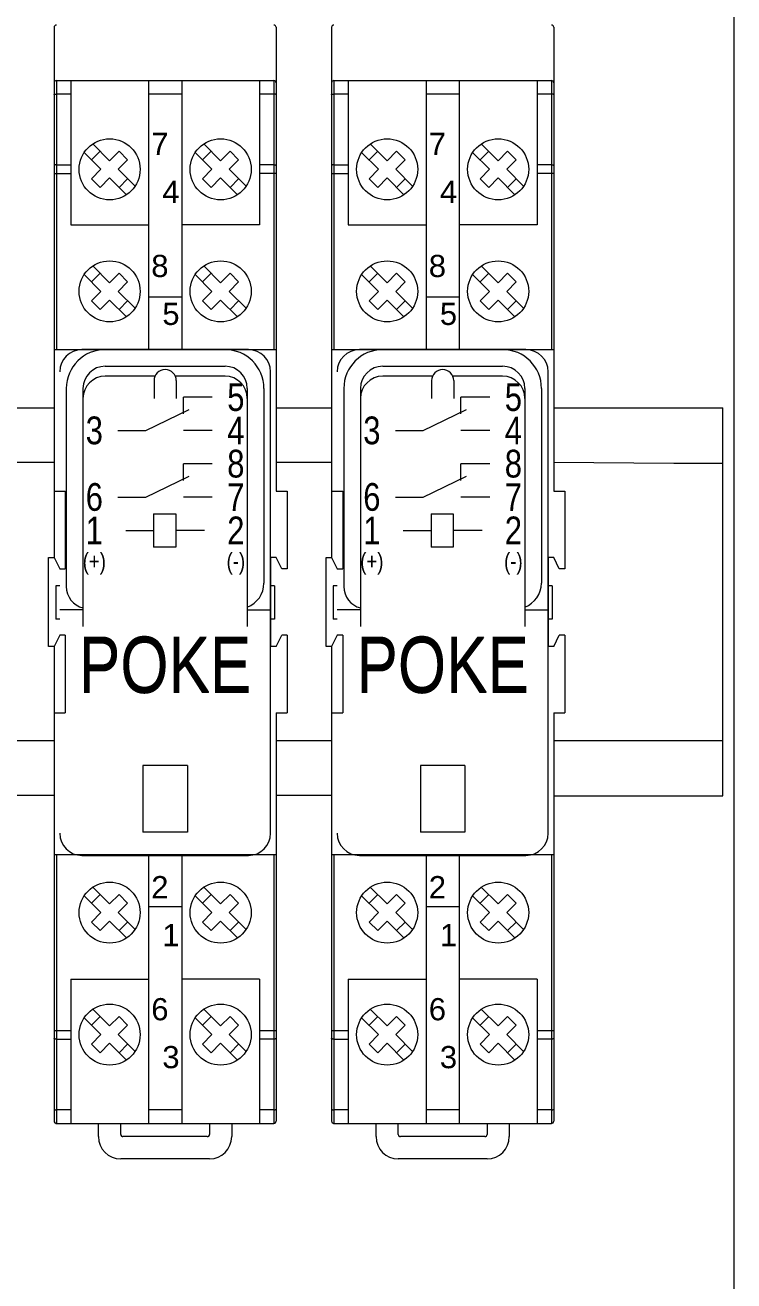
# Model space of a CAD drawing. Header units: millimetres. Extents: x 1359 to 3577, y 1336 to 3557.
# Drawn here: x 3268.7 to 3332.6, y 1698.3 to 1811.5 of the extents above; entities that cross this region are included whole.
import ezdxf

# ---------------------------------------------------------------- set-up
doc = ezdxf.new("R2010")
doc.units = ezdxf.units.MM
doc.layers.add('000-PI-Oprema', color=30, linetype='Continuous', lineweight=5)
doc.layers.add('000-SI-Oprema', color=30, linetype='Continuous', lineweight=0)
doc.layers.add('002-PI-Kabelska kanalica', color=150, linetype='Continuous')
doc.styles.add('NUOVO', font='txt.shx', dxfattribs={"width": 0.8, "height": 0.8})
doc.styles.get("Standard").update_dxf_attribs({"font": 'arial.ttf'})

msp = doc.modelspace()

# ---------------------------------------------------------------- linework, layer by layer
at = {"layer": '000-PI-Oprema', "color": 0, "linetype": 'ByBlock', "lineweight": 0}
for p, q in [((3285.59, 1778), (3282.99, 1778)), ((3282.99, 1776.5), (3282.99, 1778)), ((3310.59, 1778), (3307.99, 1778)), ((3307.99, 1776.5), (3307.99, 1778)), ((3279.59, 1775), (3283.49, 1776.9)), ((3304.59, 1775), (3308.49, 1776.9)), ((3277.09, 1775), (3279.59, 1775)), ((3285.59, 1775), (3282.99, 1775)), ((3302.09, 1775), (3304.59, 1775)), ((3310.59, 1775), (3307.99, 1775)), ((3285.59, 1772), (3282.99, 1772)), ((3282.99, 1770.5), (3282.99, 1772)), ((3310.59, 1772), (3307.99, 1772)), ((3307.99, 1770.5), (3307.99, 1772)), ((3279.59, 1769), (3283.49, 1770.9)), ((3304.59, 1769), (3308.49, 1770.9)), ((3277.09, 1769), (3279.59, 1769)), ((3285.59, 1769), (3282.99, 1769)), ((3302.09, 1769), (3304.59, 1769)), ((3310.59, 1769), (3307.99, 1769)), ((3280.29, 1767.5), (3280.29, 1764.5)), ((3280.29, 1767.5), (3282.29, 1767.5)), ((3282.29, 1767.5), (3282.29, 1764.5)), ((3305.29, 1767.5), (3305.29, 1764.5)), ((3305.29, 1767.5), (3307.29, 1767.5)), ((3307.29, 1767.5), (3307.29, 1764.5)), ((3277.79, 1766), (3280.29, 1766)), ((3284.89, 1766), (3282.29, 1766)), ((3302.79, 1766), (3305.29, 1766)), ((3309.89, 1766), (3307.29, 1766)), ((3282.29, 1764.5), (3280.29, 1764.5)), ((3307.29, 1764.5), (3305.29, 1764.5))]:
    msp.add_line(p, q, dxfattribs=at)
at = {"layer": '000-SI-Oprema', "color": 0, "linetype": 'ByBlock', "lineweight": 0}
for p, q in [((3271.34, 1811.35), (3271.34, 1763.55)), ((3291.34, 1811.35), (3291.34, 1769.55)), ((3296.34, 1811.35), (3296.34, 1763.55)), ((3316.34, 1811.35), (3316.34, 1769.55)), ((3271.54, 1806.55), (3271.54, 1782.3)), ((3271.54, 1806.55), (3291.14, 1806.55)), ((3272.84, 1806.55), (3272.84, 1793.55)), ((3279.84, 1806.55), (3279.84, 1782.3)), ((3282.84, 1806.55), (3282.84, 1782.3)), ((3289.84, 1806.55), (3289.84, 1793.55)), ((3291.14, 1806.55), (3291.14, 1782.3)), ((3296.54, 1806.55), (3296.54, 1782.3)), ((3296.54, 1806.55), (3316.14, 1806.55)), ((3297.84, 1806.55), (3297.84, 1793.55)), ((3304.84, 1806.55), (3304.84, 1782.3)), ((3307.84, 1806.55), (3307.84, 1782.3)), ((3314.84, 1806.55), (3314.84, 1793.55)), ((3316.14, 1806.55), (3316.14, 1782.3)), ((3272.84, 1805.33), (3271.54, 1805.33)), ((3282.84, 1805.33), (3279.84, 1805.33)), ((3291.14, 1805.33), (3289.84, 1805.33)), ((3297.84, 1805.33), (3296.54, 1805.33)), ((3307.84, 1805.33), (3304.84, 1805.33)), ((3316.14, 1805.33), (3314.84, 1805.33)), ((3274.04, 1800.07), (3275.56, 1798.55)), ((3274.71, 1799.4), (3275.49, 1800.18)), ((3274.82, 1800.84), (3276.34, 1799.33)), ((3276.34, 1799.33), (3277.19, 1800.18)), ((3277.19, 1800.18), (3277.96, 1799.4)), ((3284.04, 1800.07), (3285.56, 1798.55)), ((3284.71, 1799.4), (3285.49, 1800.18)), ((3284.82, 1800.84), (3286.34, 1799.33)), ((3286.34, 1799.33), (3287.19, 1800.18)), ((3287.19, 1800.18), (3287.96, 1799.4)), ((3299.04, 1800.07), (3300.56, 1798.55)), ((3299.71, 1799.4), (3300.49, 1800.18)), ((3299.82, 1800.84), (3301.34, 1799.33)), ((3301.34, 1799.33), (3302.19, 1800.18)), ((3302.19, 1800.18), (3302.96, 1799.4)), ((3309.04, 1800.07), (3310.56, 1798.55)), ((3309.71, 1799.4), (3310.49, 1800.18)), ((3309.82, 1800.84), (3311.34, 1799.33)), ((3311.34, 1799.33), (3312.19, 1800.18)), ((3312.19, 1800.18), (3312.96, 1799.4)), ((3271.54, 1798.96), (3272.84, 1798.96)), ((3277.12, 1798.55), (3277.96, 1799.4)), ((3287.12, 1798.55), (3287.96, 1799.4)), ((3291.14, 1798.96), (3289.84, 1798.96)), ((3296.54, 1798.96), (3297.84, 1798.96)), ((3302.12, 1798.55), (3302.96, 1799.4)), ((3312.12, 1798.55), (3312.96, 1799.4)), ((3316.14, 1798.96), (3314.84, 1798.96)), ((3271.34, 1798.17), (3272.84, 1798.17)), ((3274.71, 1797.7), (3275.56, 1798.55)), ((3274.71, 1797.7), (3275.49, 1796.92)), ((3275.49, 1796.92), (3276.34, 1797.77)), ((3276.34, 1797.77), (3277.85, 1796.26)), ((3277.12, 1798.55), (3278.63, 1797.03)), ((3277.19, 1796.92), (3277.96, 1797.7)), ((3284.71, 1797.7), (3285.56, 1798.55)), ((3284.71, 1797.7), (3285.49, 1796.92)), ((3285.49, 1796.92), (3286.34, 1797.77)), ((3286.34, 1797.77), (3287.85, 1796.26)), ((3287.12, 1798.55), (3288.63, 1797.03)), ((3287.19, 1796.92), (3287.96, 1797.7)), ((3291.34, 1798.17), (3289.84, 1798.17)), ((3296.34, 1798.17), (3297.84, 1798.17)), ((3299.71, 1797.7), (3300.56, 1798.55)), ((3299.71, 1797.7), (3300.49, 1796.92)), ((3300.49, 1796.92), (3301.34, 1797.77)), ((3301.34, 1797.77), (3302.85, 1796.26)), ((3302.12, 1798.55), (3303.63, 1797.03)), ((3302.19, 1796.92), (3302.96, 1797.7)), ((3309.71, 1797.7), (3310.56, 1798.55)), ((3309.71, 1797.7), (3310.49, 1796.92)), ((3310.49, 1796.92), (3311.34, 1797.77)), ((3311.34, 1797.77), (3312.85, 1796.26)), ((3312.12, 1798.55), (3313.63, 1797.03)), ((3312.19, 1796.92), (3312.96, 1797.7)), ((3316.34, 1798.17), (3314.84, 1798.17)), ((3272.84, 1793.55), (3279.84, 1793.55)), ((3289.84, 1793.55), (3282.84, 1793.55)), ((3297.84, 1793.55), (3304.84, 1793.55)), ((3314.84, 1793.55), (3307.84, 1793.55)), ((3274.82, 1789.84), (3276.34, 1788.33)), ((3284.82, 1789.84), (3286.34, 1788.33)), ((3299.82, 1789.84), (3301.34, 1788.33)), ((3309.82, 1789.84), (3311.34, 1788.33)), ((3274.04, 1789.07), (3275.56, 1787.55)), ((3274.71, 1788.4), (3275.49, 1789.18)), ((3276.34, 1788.33), (3277.19, 1789.18)), ((3277.19, 1789.18), (3277.96, 1788.4)), ((3284.04, 1789.07), (3285.56, 1787.55)), ((3284.71, 1788.4), (3285.49, 1789.18)), ((3286.34, 1788.33), (3287.19, 1789.18)), ((3287.19, 1789.18), (3287.96, 1788.4)), ((3299.04, 1789.07), (3300.56, 1787.55)), ((3299.71, 1788.4), (3300.49, 1789.18)), ((3301.34, 1788.33), (3302.19, 1789.18)), ((3302.19, 1789.18), (3302.96, 1788.4)), ((3309.04, 1789.07), (3310.56, 1787.55)), ((3309.71, 1788.4), (3310.49, 1789.18)), ((3311.34, 1788.33), (3312.19, 1789.18)), ((3312.19, 1789.18), (3312.96, 1788.4)), ((3274.71, 1786.7), (3275.56, 1787.55)), ((3277.12, 1787.55), (3277.96, 1788.4)), ((3277.12, 1787.55), (3278.63, 1786.03)), ((3284.71, 1786.7), (3285.56, 1787.55)), ((3287.12, 1787.55), (3287.96, 1788.4)), ((3287.12, 1787.55), (3288.63, 1786.03)), ((3299.71, 1786.7), (3300.56, 1787.55)), ((3302.12, 1787.55), (3302.96, 1788.4)), ((3302.12, 1787.55), (3303.63, 1786.03)), ((3309.71, 1786.7), (3310.56, 1787.55)), ((3312.12, 1787.55), (3312.96, 1788.4)), ((3312.12, 1787.55), (3313.63, 1786.03)), ((3274.71, 1786.7), (3275.49, 1785.92)), ((3275.49, 1785.92), (3276.34, 1786.77)), ((3276.34, 1786.77), (3277.85, 1785.26)), ((3277.19, 1785.92), (3277.96, 1786.7)), ((3282.84, 1787.03), (3279.84, 1787.03)), ((3284.71, 1786.7), (3285.49, 1785.92)), ((3285.49, 1785.92), (3286.34, 1786.77)), ((3286.34, 1786.77), (3287.85, 1785.26)), ((3287.19, 1785.92), (3287.96, 1786.7)), ((3299.71, 1786.7), (3300.49, 1785.92)), ((3300.49, 1785.92), (3301.34, 1786.77)), ((3301.34, 1786.77), (3302.85, 1785.26)), ((3302.19, 1785.92), (3302.96, 1786.7)), ((3307.84, 1787.03), (3304.84, 1787.03)), ((3309.71, 1786.7), (3310.49, 1785.92)), ((3310.49, 1785.92), (3311.34, 1786.77)), ((3311.34, 1786.77), (3312.85, 1785.26)), ((3312.19, 1785.92), (3312.96, 1786.7)), ((3271.34, 1782.3), (3291.34, 1782.3)), ((3288.84, 1782.3), (3273.84, 1782.3)), ((3288.84, 1782.3), (3273.84, 1782.3)), ((3275.94, 1782.3), (3286.74, 1782.3)), ((3275.94, 1782.3), (3286.74, 1782.3)), ((3296.34, 1782.3), (3316.34, 1782.3)), ((3313.84, 1782.3), (3298.84, 1782.3)), ((3313.84, 1782.3), (3298.84, 1782.3)), ((3300.94, 1782.3), (3311.74, 1782.3)), ((3300.94, 1782.3), (3311.74, 1782.3)), ((3275.94, 1780.8), (3286.74, 1780.8)), ((3300.94, 1780.8), (3311.74, 1780.8)), ((3280.42, 1779.9), (3275.94, 1779.9)), ((3286.74, 1779.9), (3282.25, 1779.9)), ((3290.84, 1738.7), (3290.84, 1780.3)), ((3290.84, 1738.7), (3290.84, 1780.3)), ((3305.42, 1779.9), (3300.94, 1779.9)), ((3311.74, 1779.9), (3307.25, 1779.9)), ((3315.84, 1738.7), (3315.84, 1780.3)), ((3315.84, 1738.7), (3315.84, 1780.3)), ((3272.44, 1778.8), (3272.44, 1760.95)), ((3273.94, 1778.8), (3273.94, 1760.95)), ((3280.34, 1779.5), (3280.34, 1777.9)), ((3282.34, 1779.5), (3282.34, 1777.9)), ((3288.74, 1778.8), (3288.74, 1761.25)), ((3290.24, 1778.8), (3290.24, 1761.25)), ((3297.44, 1778.8), (3297.44, 1760.95)), ((3298.94, 1778.8), (3298.94, 1760.95)), ((3305.34, 1779.5), (3305.34, 1777.9)), ((3307.34, 1779.5), (3307.34, 1777.9)), ((3313.74, 1778.8), (3313.74, 1761.25)), ((3315.24, 1778.8), (3315.24, 1761.25)), ((3273.94, 1777.9), (3273.94, 1757.35)), ((3288.74, 1777.9), (3288.74, 1757.35)), ((3298.94, 1777.9), (3298.94, 1757.35)), ((3313.74, 1777.9), (3313.74, 1757.35)), ((3271.34, 1769.55), (3272.34, 1769.55)), ((3272.34, 1769.55), (3272.34, 1762.55)), ((3291.34, 1769.55), (3292.34, 1769.55)), ((3292.34, 1769.55), (3292.34, 1762.55)), ((3296.34, 1769.55), (3297.34, 1769.55)), ((3297.34, 1769.55), (3297.34, 1762.55)), ((3316.34, 1769.55), (3317.34, 1769.55)), ((3317.34, 1769.55), (3317.34, 1762.55)), ((3270.84, 1755.55), (3270.84, 1763.55)), ((3270.84, 1763.55), (3271.34, 1763.55)), ((3271.34, 1763.55), (3271.84, 1762.55)), ((3271.84, 1762.55), (3272.34, 1762.55)), ((3290.84, 1763.55), (3290.84, 1755.55)), ((3291.34, 1763.55), (3290.84, 1763.55)), ((3291.84, 1762.55), (3291.34, 1763.55)), ((3292.34, 1762.55), (3291.84, 1762.55)), ((3295.84, 1755.55), (3295.84, 1763.55)), ((3295.84, 1763.55), (3296.34, 1763.55)), ((3296.34, 1763.55), (3296.84, 1762.55)), ((3296.84, 1762.55), (3297.34, 1762.55)), ((3315.84, 1763.55), (3315.84, 1755.55)), ((3316.34, 1763.55), (3315.84, 1763.55)), ((3316.84, 1762.55), (3316.34, 1763.55)), ((3317.34, 1762.55), (3316.84, 1762.55)), ((3271.49, 1761), (3271.49, 1758)), ((3271.84, 1761), (3271.49, 1761)), ((3271.49, 1761), (3271.49, 1758)), ((3271.84, 1761), (3271.49, 1761)), ((3291.19, 1761), (3290.84, 1761)), ((3291.19, 1761), (3290.84, 1761)), ((3291.19, 1761), (3291.19, 1758)), ((3291.19, 1761), (3291.19, 1758)), ((3296.49, 1761), (3296.49, 1758)), ((3296.84, 1761), (3296.49, 1761)), ((3296.49, 1761), (3296.49, 1758)), ((3296.84, 1761), (3296.49, 1761)), ((3316.19, 1761), (3315.84, 1761)), ((3316.19, 1761), (3315.84, 1761)), ((3316.19, 1761), (3316.19, 1758)), ((3316.19, 1761), (3316.19, 1758)), ((3273.94, 1758.85), (3271.84, 1758.85)), ((3288.74, 1758.85), (3290.84, 1758.85)), ((3298.94, 1758.85), (3296.84, 1758.85)), ((3313.74, 1758.85), (3315.84, 1758.85)), ((3271.84, 1758), (3271.49, 1758)), ((3271.84, 1758), (3271.49, 1758)), ((3291.19, 1758), (3290.84, 1758)), ((3291.19, 1758), (3290.84, 1758)), ((3296.84, 1758), (3296.49, 1758)), ((3296.84, 1758), (3296.49, 1758)), ((3316.19, 1758), (3315.84, 1758)), ((3316.19, 1758), (3315.84, 1758)), ((3271.84, 1756.55), (3271.34, 1755.55)), ((3272.34, 1756.55), (3271.84, 1756.55)), ((3272.34, 1756.55), (3272.34, 1749.55)), ((3291.34, 1755.55), (3291.84, 1756.55)), ((3292.34, 1756.55), (3291.84, 1756.55)), ((3292.34, 1756.55), (3292.34, 1749.55)), ((3296.84, 1756.55), (3296.34, 1755.55)), ((3297.34, 1756.55), (3296.84, 1756.55)), ((3297.34, 1756.55), (3297.34, 1749.55)), ((3316.34, 1755.55), (3316.84, 1756.55)), ((3317.34, 1756.55), (3316.84, 1756.55)), ((3317.34, 1756.55), (3317.34, 1749.55)), ((3271.34, 1755.55), (3270.84, 1755.55)), ((3271.34, 1755.55), (3271.34, 1712.75)), ((3291.34, 1755.55), (3290.84, 1755.55)), ((3296.34, 1755.55), (3295.84, 1755.55)), ((3296.34, 1755.55), (3296.34, 1712.75)), ((3316.34, 1755.55), (3315.84, 1755.55)), ((3271.34, 1749.55), (3272.34, 1749.55)), ((3291.34, 1749.55), (3291.34, 1712.75)), ((3291.34, 1749.55), (3292.34, 1749.55)), ((3296.34, 1749.55), (3297.34, 1749.55)), ((3316.34, 1749.55), (3316.34, 1712.75)), ((3316.34, 1749.55), (3317.34, 1749.55)), ((3283.34, 1744.8), (3279.34, 1744.8)), ((3279.34, 1744.8), (3279.34, 1738.8)), ((3283.34, 1744.8), (3283.34, 1738.8)), ((3308.34, 1744.8), (3304.34, 1744.8)), ((3304.34, 1744.8), (3304.34, 1738.8)), ((3308.34, 1744.8), (3308.34, 1738.8)), ((3283.34, 1738.8), (3279.34, 1738.8)), ((3308.34, 1738.8), (3304.34, 1738.8)), ((3271.34, 1736.8), (3291.34, 1736.8)), ((3271.54, 1736.8), (3271.54, 1712.55)), ((3273.84, 1736.7), (3288.84, 1736.7)), ((3273.84, 1736.7), (3288.84, 1736.7)), ((3279.84, 1736.8), (3279.84, 1712.55)), ((3282.84, 1736.8), (3282.84, 1712.55)), ((3291.14, 1736.8), (3291.14, 1712.55)), ((3296.34, 1736.8), (3316.34, 1736.8)), ((3296.54, 1736.8), (3296.54, 1712.55)), ((3298.84, 1736.7), (3313.84, 1736.7)), ((3298.84, 1736.7), (3313.84, 1736.7)), ((3304.84, 1736.8), (3304.84, 1712.55)), ((3307.84, 1736.8), (3307.84, 1712.55)), ((3316.14, 1736.8), (3316.14, 1712.55)), ((3274.71, 1732.4), (3275.49, 1733.18)), ((3274.82, 1733.84), (3276.34, 1732.33)), ((3276.34, 1732.33), (3277.19, 1733.18)), ((3277.19, 1733.18), (3277.96, 1732.4)), ((3284.71, 1732.4), (3285.49, 1733.18)), ((3284.82, 1733.84), (3286.34, 1732.33)), ((3286.34, 1732.33), (3287.19, 1733.18)), ((3287.19, 1733.18), (3287.96, 1732.4)), ((3299.71, 1732.4), (3300.49, 1733.18)), ((3299.82, 1733.84), (3301.34, 1732.33)), ((3301.34, 1732.33), (3302.19, 1733.18)), ((3302.19, 1733.18), (3302.96, 1732.4)), ((3309.71, 1732.4), (3310.49, 1733.18)), ((3309.82, 1733.84), (3311.34, 1732.33)), ((3311.34, 1732.33), (3312.19, 1733.18)), ((3312.19, 1733.18), (3312.96, 1732.4)), ((3274.04, 1733.07), (3275.56, 1731.55)), ((3277.12, 1731.55), (3277.96, 1732.4)), ((3282.84, 1732.07), (3279.84, 1732.07)), ((3284.04, 1733.07), (3285.56, 1731.55)), ((3287.12, 1731.55), (3287.96, 1732.4)), ((3299.04, 1733.07), (3300.56, 1731.55)), ((3302.12, 1731.55), (3302.96, 1732.4)), ((3307.84, 1732.07), (3304.84, 1732.07)), ((3309.04, 1733.07), (3310.56, 1731.55)), ((3312.12, 1731.55), (3312.96, 1732.4)), ((3274.71, 1730.7), (3275.56, 1731.55)), ((3277.12, 1731.55), (3278.63, 1730.03)), ((3284.71, 1730.7), (3285.56, 1731.55)), ((3287.12, 1731.55), (3288.63, 1730.03)), ((3299.71, 1730.7), (3300.56, 1731.55)), ((3302.12, 1731.55), (3303.63, 1730.03)), ((3309.71, 1730.7), (3310.56, 1731.55)), ((3312.12, 1731.55), (3313.63, 1730.03)), ((3274.71, 1730.7), (3275.49, 1729.92)), ((3275.49, 1729.92), (3276.34, 1730.77)), ((3276.34, 1730.77), (3277.85, 1729.26)), ((3277.19, 1729.92), (3277.96, 1730.7)), ((3284.71, 1730.7), (3285.49, 1729.92)), ((3285.49, 1729.92), (3286.34, 1730.77)), ((3286.34, 1730.77), (3287.85, 1729.26)), ((3287.19, 1729.92), (3287.96, 1730.7)), ((3299.71, 1730.7), (3300.49, 1729.92)), ((3300.49, 1729.92), (3301.34, 1730.77)), ((3301.34, 1730.77), (3302.85, 1729.26)), ((3302.19, 1729.92), (3302.96, 1730.7)), ((3309.71, 1730.7), (3310.49, 1729.92)), ((3310.49, 1729.92), (3311.34, 1730.77)), ((3311.34, 1730.77), (3312.85, 1729.26)), ((3312.19, 1729.92), (3312.96, 1730.7)), ((3272.84, 1725.55), (3272.84, 1712.55)), ((3272.84, 1725.55), (3279.84, 1725.55)), ((3289.84, 1725.55), (3282.84, 1725.55)), ((3289.84, 1725.55), (3289.84, 1712.55)), ((3297.84, 1725.55), (3297.84, 1712.55)), ((3297.84, 1725.55), (3304.84, 1725.55)), ((3314.84, 1725.55), (3307.84, 1725.55)), ((3314.84, 1725.55), (3314.84, 1712.55)), ((3274.04, 1722.07), (3275.56, 1720.55)), ((3274.71, 1721.4), (3275.49, 1722.18)), ((3274.82, 1722.84), (3276.34, 1721.33)), ((3276.34, 1721.33), (3277.19, 1722.18)), ((3277.19, 1722.18), (3277.96, 1721.4)), ((3284.04, 1722.07), (3285.56, 1720.55)), ((3284.71, 1721.4), (3285.49, 1722.18)), ((3284.82, 1722.84), (3286.34, 1721.33)), ((3286.34, 1721.33), (3287.19, 1722.18)), ((3287.19, 1722.18), (3287.96, 1721.4)), ((3299.04, 1722.07), (3300.56, 1720.55)), ((3299.71, 1721.4), (3300.49, 1722.18)), ((3299.82, 1722.84), (3301.34, 1721.33)), ((3301.34, 1721.33), (3302.19, 1722.18)), ((3302.19, 1722.18), (3302.96, 1721.4)), ((3309.04, 1722.07), (3310.56, 1720.55)), ((3309.71, 1721.4), (3310.49, 1722.18)), ((3309.82, 1722.84), (3311.34, 1721.33)), ((3311.34, 1721.33), (3312.19, 1722.18)), ((3312.19, 1722.18), (3312.96, 1721.4)), ((3271.34, 1720.93), (3272.84, 1720.93)), ((3277.12, 1720.55), (3277.96, 1721.4)), ((3287.12, 1720.55), (3287.96, 1721.4)), ((3289.84, 1720.93), (3291.34, 1720.93)), ((3296.34, 1720.93), (3297.84, 1720.93)), ((3302.12, 1720.55), (3302.96, 1721.4)), ((3312.12, 1720.55), (3312.96, 1721.4)), ((3314.84, 1720.93), (3316.34, 1720.93)), ((3271.54, 1720.14), (3272.84, 1720.14)), ((3274.71, 1719.7), (3275.56, 1720.55)), ((3274.71, 1719.7), (3275.49, 1718.92)), ((3275.49, 1718.92), (3276.34, 1719.77)), ((3276.34, 1719.77), (3277.85, 1718.26)), ((3277.12, 1720.55), (3278.63, 1719.03)), ((3277.19, 1718.92), (3277.96, 1719.7)), ((3284.71, 1719.7), (3285.56, 1720.55)), ((3284.71, 1719.7), (3285.49, 1718.92)), ((3285.49, 1718.92), (3286.34, 1719.77)), ((3286.34, 1719.77), (3287.85, 1718.26)), ((3287.12, 1720.55), (3288.63, 1719.03)), ((3287.19, 1718.92), (3287.96, 1719.7)), ((3291.14, 1720.14), (3289.84, 1720.14)), ((3296.54, 1720.14), (3297.84, 1720.14)), ((3299.71, 1719.7), (3300.56, 1720.55)), ((3299.71, 1719.7), (3300.49, 1718.92)), ((3300.49, 1718.92), (3301.34, 1719.77)), ((3301.34, 1719.77), (3302.85, 1718.26)), ((3302.12, 1720.55), (3303.63, 1719.03)), ((3302.19, 1718.92), (3302.96, 1719.7)), ((3309.71, 1719.7), (3310.56, 1720.55)), ((3309.71, 1719.7), (3310.49, 1718.92)), ((3310.49, 1718.92), (3311.34, 1719.77)), ((3311.34, 1719.77), (3312.85, 1718.26)), ((3312.12, 1720.55), (3313.63, 1719.03)), ((3312.19, 1718.92), (3312.96, 1719.7)), ((3316.14, 1720.14), (3314.84, 1720.14)), ((3272.84, 1713.76), (3271.54, 1713.76)), ((3282.84, 1713.76), (3279.84, 1713.76)), ((3291.14, 1713.76), (3289.84, 1713.76)), ((3297.84, 1713.76), (3296.54, 1713.76)), ((3307.84, 1713.76), (3304.84, 1713.76)), ((3316.14, 1713.76), (3314.84, 1713.76)), ((3275.34, 1711.35), (3275.34, 1712.55)), ((3277.34, 1711.55), (3277.34, 1712.55)), ((3285.34, 1712.55), (3285.34, 1711.55)), ((3287.34, 1712.55), (3287.34, 1711.35)), ((3300.34, 1711.35), (3300.34, 1712.55)), ((3302.34, 1711.55), (3302.34, 1712.55)), ((3310.34, 1712.55), (3310.34, 1711.55)), ((3312.34, 1712.55), (3312.34, 1711.35)), ((3285.14, 1711.35), (3277.54, 1711.35)), ((3310.14, 1711.35), (3302.54, 1711.35)), ((3285.34, 1709.35), (3277.34, 1709.35)), ((3310.34, 1709.35), (3302.34, 1709.35))]:
    msp.add_line(p, q, dxfattribs=at)
for points in [[(3271.34, 1805.26), (3271.34, 1805.27), (3271.34, 1805.28), (3271.35, 1805.29), (3271.36, 1805.3), (3271.38, 1805.3), (3271.4, 1805.31), (3271.42, 1805.32), (3271.44, 1805.32), (3271.46, 1805.33), (3271.49, 1805.33), (3271.51, 1805.33), (3271.54, 1805.33)], [(3291.34, 1805.26), (3291.34, 1805.27), (3291.33, 1805.28), (3291.32, 1805.29), (3291.31, 1805.3), (3291.3, 1805.3), (3291.28, 1805.31), (3291.26, 1805.32), (3291.24, 1805.32), (3291.21, 1805.33), (3291.19, 1805.33), (3291.16, 1805.33), (3291.14, 1805.33)], [(3296.34, 1805.26), (3296.34, 1805.27), (3296.34, 1805.28), (3296.35, 1805.29), (3296.36, 1805.3), (3296.38, 1805.3), (3296.4, 1805.31), (3296.42, 1805.32), (3296.44, 1805.32), (3296.46, 1805.33), (3296.49, 1805.33), (3296.51, 1805.33), (3296.54, 1805.33)], [(3316.34, 1805.26), (3316.34, 1805.27), (3316.33, 1805.28), (3316.32, 1805.29), (3316.31, 1805.3), (3316.3, 1805.3), (3316.28, 1805.31), (3316.26, 1805.32), (3316.24, 1805.32), (3316.21, 1805.33), (3316.19, 1805.33), (3316.16, 1805.33), (3316.14, 1805.33)], [(3271.54, 1798.96), (3271.51, 1798.96), (3271.49, 1798.95), (3271.46, 1798.95), (3271.44, 1798.95), (3271.42, 1798.94), (3271.4, 1798.93), (3271.38, 1798.93), (3271.36, 1798.92), (3271.35, 1798.91), (3271.34, 1798.9), (3271.34, 1798.89), (3271.34, 1798.88)], [(3291.14, 1798.96), (3291.16, 1798.96), (3291.19, 1798.95), (3291.21, 1798.95), (3291.24, 1798.95), (3291.26, 1798.94), (3291.28, 1798.93), (3291.3, 1798.93), (3291.31, 1798.92), (3291.32, 1798.91), (3291.33, 1798.9), (3291.34, 1798.89), (3291.34, 1798.88)], [(3296.54, 1798.96), (3296.51, 1798.96), (3296.49, 1798.95), (3296.46, 1798.95), (3296.44, 1798.95), (3296.42, 1798.94), (3296.4, 1798.93), (3296.38, 1798.93), (3296.36, 1798.92), (3296.35, 1798.91), (3296.34, 1798.9), (3296.34, 1798.89), (3296.34, 1798.88)], [(3316.14, 1798.96), (3316.16, 1798.96), (3316.19, 1798.95), (3316.21, 1798.95), (3316.24, 1798.95), (3316.26, 1798.94), (3316.28, 1798.93), (3316.3, 1798.93), (3316.31, 1798.92), (3316.32, 1798.91), (3316.33, 1798.9), (3316.34, 1798.89), (3316.34, 1798.88)], [(3271.54, 1720.14), (3271.51, 1720.14), (3271.49, 1720.14), (3271.46, 1720.15), (3271.44, 1720.15), (3271.42, 1720.16), (3271.4, 1720.16), (3271.38, 1720.17), (3271.36, 1720.18), (3271.35, 1720.19), (3271.34, 1720.2), (3271.34, 1720.21), (3271.34, 1720.22)], [(3291.34, 1720.22), (3291.34, 1720.21), (3291.33, 1720.2), (3291.32, 1720.19), (3291.31, 1720.18), (3291.3, 1720.17), (3291.28, 1720.16), (3291.26, 1720.16), (3291.24, 1720.15), (3291.21, 1720.15), (3291.19, 1720.14), (3291.16, 1720.14), (3291.14, 1720.14)], [(3296.54, 1720.14), (3296.51, 1720.14), (3296.49, 1720.14), (3296.46, 1720.15), (3296.44, 1720.15), (3296.42, 1720.16), (3296.4, 1720.16), (3296.38, 1720.17), (3296.36, 1720.18), (3296.35, 1720.19), (3296.34, 1720.2), (3296.34, 1720.21), (3296.34, 1720.22)], [(3316.34, 1720.22), (3316.34, 1720.21), (3316.33, 1720.2), (3316.32, 1720.19), (3316.31, 1720.18), (3316.3, 1720.17), (3316.28, 1720.16), (3316.26, 1720.16), (3316.24, 1720.15), (3316.21, 1720.15), (3316.19, 1720.14), (3316.16, 1720.14), (3316.14, 1720.14)], [(3271.34, 1713.84), (3271.34, 1713.83), (3271.34, 1713.82), (3271.35, 1713.81), (3271.36, 1713.8), (3271.38, 1713.8), (3271.4, 1713.79), (3271.42, 1713.78), (3271.44, 1713.78), (3271.46, 1713.77), (3271.49, 1713.77), (3271.51, 1713.77), (3271.54, 1713.76)], [(3291.14, 1713.76), (3291.16, 1713.77), (3291.19, 1713.77), (3291.21, 1713.77), (3291.24, 1713.78), (3291.26, 1713.78), (3291.28, 1713.79), (3291.3, 1713.8), (3291.31, 1713.8), (3291.32, 1713.81), (3291.33, 1713.82), (3291.34, 1713.83), (3291.34, 1713.84)], [(3296.34, 1713.84), (3296.34, 1713.83), (3296.34, 1713.82), (3296.35, 1713.81), (3296.36, 1713.8), (3296.38, 1713.8), (3296.4, 1713.79), (3296.42, 1713.78), (3296.44, 1713.78), (3296.46, 1713.77), (3296.49, 1713.77), (3296.51, 1713.77), (3296.54, 1713.76)], [(3316.14, 1713.76), (3316.16, 1713.77), (3316.19, 1713.77), (3316.21, 1713.77), (3316.24, 1713.78), (3316.26, 1713.78), (3316.28, 1713.79), (3316.3, 1713.8), (3316.31, 1713.8), (3316.32, 1713.81), (3316.33, 1713.82), (3316.34, 1713.83), (3316.34, 1713.84)]]:
    msp.add_lwpolyline(points, dxfattribs=at)
at = {"layer": '000-SI-Oprema', "color": 0, "linetype": 'ByBlock', "lineweight": 0, "ltscale": 0.25}
for points in [[(3271.5, 1712.55), (3291.14, 1712.55)], [(3296.5, 1712.55), (3316.14, 1712.55)]]:
    msp.add_lwpolyline(points, dxfattribs=at)
at = {"layer": '000-SI-Oprema', "color": 0, "linetype": 'ByBlock', "lineweight": 0}
for centre in [(3276.34, 1798.55), (3286.34, 1798.55), (3301.34, 1798.55), (3311.34, 1798.55), (3276.34, 1787.55), (3286.34, 1787.55), (3301.34, 1787.55), (3311.34, 1787.55), (3276.34, 1731.55), (3286.34, 1731.55), (3301.34, 1731.55), (3311.34, 1731.55), (3276.34, 1720.55), (3286.34, 1720.55), (3301.34, 1720.55), (3311.34, 1720.55)]:
    msp.add_circle(centre, 2.75, dxfattribs=at)
for centre, radius, start, end in [((3271.54, 1811.35), 0.2, 90, 180), ((3291.14, 1811.35), 0.2, 0, 90), ((3296.54, 1811.35), 0.2, 90, 180), ((3316.14, 1811.35), 0.2, 0, 90), ((3271.54, 1806.35), 0.2, 90, 180), ((3291.14, 1806.35), 0.2, 0, 90), ((3296.54, 1806.35), 0.2, 90, 180), ((3316.14, 1806.35), 0.2, 0, 90), ((3273.84, 1780.3), 2, 90, 180), ((3273.84, 1780.3), 2, 90, 180), ((3275.94, 1778.8), 3.5, 90, 180), ((3286.74, 1778.8), 3.5, 0, 90), ((3288.84, 1780.3), 2, 0, 90), ((3288.84, 1780.3), 2, 0, 90), ((3298.84, 1780.3), 2, 90, 180), ((3298.84, 1780.3), 2, 90, 180), ((3300.94, 1778.8), 3.5, 90, 180), ((3311.74, 1778.8), 3.5, 0, 90), ((3313.84, 1780.3), 2, 0, 90), ((3313.84, 1780.3), 2, 0, 90), ((3275.94, 1778.8), 2, 90, 180), ((3286.74, 1778.8), 2, 0, 90), ((3300.94, 1778.8), 2, 90, 180), ((3311.74, 1778.8), 2, 0, 90), ((3275.94, 1777.9), 2, 90, 180), ((3281.34, 1779.5), 1, 0, 180), ((3286.74, 1777.9), 2, 0, 90), ((3300.94, 1777.9), 2, 90, 180), ((3306.34, 1779.5), 1, 0, 180), ((3311.74, 1777.9), 2, 0, 90), ((3274.44, 1760.95), 2, 180, 255.5225), ((3287.94, 1761.25), 2.3, 290.3544, 0), ((3299.44, 1760.95), 2, 180, 255.5225), ((3312.94, 1761.25), 2.3, 290.3544, 0), ((3273.84, 1738.7), 2, 180, 270), ((3273.84, 1738.7), 2, 180, 270), ((3288.84, 1738.7), 2, 270, 0), ((3288.84, 1738.7), 2, 270, 0), ((3298.84, 1738.7), 2, 180, 270), ((3298.84, 1738.7), 2, 180, 270), ((3313.84, 1738.7), 2, 270, 0), ((3313.84, 1738.7), 2, 270, 0), ((3271.54, 1712.75), 0.2, 180, 270), ((3291.14, 1712.75), 0.2, 270, 0), ((3296.54, 1712.75), 0.2, 180, 270), ((3316.14, 1712.75), 0.2, 270, 0), ((3277.34, 1711.35), 2, 180, 270), ((3277.54, 1711.55), 0.2, 180, 270), ((3285.14, 1711.55), 0.2, 270, 0), ((3285.34, 1711.35), 2, 270, 0), ((3302.34, 1711.35), 2, 180, 270), ((3302.54, 1711.55), 0.2, 180, 270), ((3310.14, 1711.55), 0.2, 270, 0), ((3310.34, 1711.35), 2, 270, 0)]:
    msp.add_arc(centre, radius, start, end, dxfattribs=at)
at = {"layer": '002-PI-Kabelska kanalica', "color": 0, "linetype": 'ByBlock', "lineweight": 0}
msp.add_line((3332.57, 3351.56), (3332.57, 1679.56), dxfattribs=at)
at = {"layer": '002-PI-Kabelska kanalica', "color": 0, "linetype": 'ByBlock', "lineweight": 0, "ltscale": 0.25}
for p, q in [((3266.34, 1777.06), (3271.34, 1777.06)), ((3291.34, 1777.06), (3296.34, 1777.06)), ((3316.34, 1777.06), (3327.16, 1777.06)), ((3327.16, 1777.06), (3331.57, 1777.06)), ((3331.57, 1742.06), (3331.57, 1777.06)), ((3266.34, 1772.15), (3271.34, 1772.15)), ((3291.34, 1772.15), (3296.34, 1772.15)), ((3316.34, 1772.15), (3327.16, 1772.06)), ((3327.16, 1772.06), (3331.57, 1772.06)), ((3266.34, 1747.05), (3271.34, 1747.05)), ((3291.34, 1747.05), (3296.34, 1747.05)), ((3316.34, 1747.05), (3331.57, 1747.05)), ((3327.16, 1747.06), (3331.57, 1747.06)), ((3266.34, 1742.14), (3271.34, 1742.14)), ((3291.34, 1742.14), (3296.34, 1742.14)), ((3316.34, 1742.06), (3331.57, 1742.06))]:
    msp.add_line(p, q, dxfattribs=at)

# ---------------------------------------------------------------- texts
at = {"layer": '000-PI-Oprema', "color": 0, "linetype": 'ByBlock', "lineweight": 0, "attachment_point": 5, "style": 'NUOVO'}
for s, width, heights, insert, char_height in [('{\\fArial|b0|i0|c238|p34;5}', 4.25, [2.89], (3287.71, 1778), 2.5), ('{\\fArial|b0|i0|c238|p34;5}', 4.25, [2.89], (3312.71, 1778), 2.5), ('{\\fArial|b0|i0|c238|p34;3}', 4.25, [2.89], (3274.96, 1775), 2.5), ('{\\fArial|b0|i0|c238|p34;4}', 4.25, [2.89], (3287.71, 1775), 2.5), ('{\\fArial|b0|i0|c238|p34;3}', 4.25, [2.89], (3299.96, 1775), 2.5), ('{\\fArial|b0|i0|c238|p34;4}', 4.25, [2.89], (3312.71, 1775), 2.5), ('{\\fArial|b0|i0|c238|p34;8}', 4.25, [2.89], (3287.71, 1772), 2.5), ('{\\fArial|b0|i0|c238|p34;8}', 4.25, [2.89], (3312.71, 1772), 2.5), ('{\\fArial|b0|i0|c238|p34;6}', 4.25, [2.89], (3274.96, 1769), 2.5), ('{\\fArial|b0|i0|c238|p34;7}', 4.25, [2.89], (3287.71, 1769), 2.5), ('{\\fArial|b0|i0|c238|p34;6}', 4.25, [2.89], (3299.96, 1769), 2.5), ('{\\fArial|b0|i0|c238|p34;7}', 4.25, [2.89], (3312.71, 1769), 2.5), ('{\\fArial|b0|i0|c238|p34;1}', 4.25, [2.89], (3274.96, 1766), 2.5), ('{\\fArial|b0|i0|c238|p34;2}', 4.25, [2.89], (3287.71, 1766), 2.5), ('{\\fArial|b0|i0|c238|p34;1}', 4.25, [2.89], (3299.96, 1766), 2.5), ('{\\fArial|b0|i0|c238|p34;2}', 4.25, [2.89], (3312.71, 1766), 2.5), ('{\\fArial|b0|i0|c238|p34;(+)}', 4.25, [2.89], (3274.96, 1763), 1.5), ('{\\fArial|b0|i0|c238|p34;(-)}', 4.25, [2.89], (3287.71, 1763), 1.5), ('{\\fArial|b0|i0|c238|p34;(+)}', 4.25, [2.89], (3299.96, 1763), 1.5), ('{\\fArial|b0|i0|c238|p34;(-)}', 4.25, [2.89], (3312.71, 1763), 1.5), ('{\\fArial|b0|i0|c238|p34;POK\\fArial|b0|i0|c0|p34;E}', 17, [0], (3281.34, 1753.9), 5), ('{\\fArial|b0|i0|c238|p34;POK\\fArial|b0|i0|c0|p34;E}', 17, [0], (3306.34, 1753.9), 5)]:
    msp.add_mtext_dynamic_manual_height_columns(s, width=width, gutter_width=4, heights=heights, dxfattribs=dict(at, insert=insert, char_height=char_height))
at = {"layer": '000-SI-Oprema', "color": 0, "linetype": 'ByBlock', "lineweight": 0, "char_height": 1.9995, "width": 2.5471}
for s, insert, attachment_point in [('{\\fArial|b0|i0|c0|p34;7}', (3280.09, 1801.84), 1), ('{\\fArial|b0|i0|c0|p34;7}', (3305.09, 1801.84), 1), ('{\\fArial|b0|i0|c0|p34;4}', (3282.64, 1797.52), 3), ('{\\fArial|b0|i0|c0|p34;4}', (3307.64, 1797.52), 3), ('{\\fArial|b0|i0|c0|p34;8}', (3280.09, 1790.84), 1), ('{\\fArial|b0|i0|c0|p34;8}', (3305.09, 1790.84), 1), ('{\\fArial|b0|i0|c0|p34;5}', (3282.64, 1786.52), 3), ('{\\fArial|b0|i0|c0|p34;5}', (3307.64, 1786.52), 3), ('{\\fArial|b0|i0|c0|p34;2}', (3280.09, 1734.84), 1), ('{\\fArial|b0|i0|c0|p34;2}', (3305.09, 1734.84), 1), ('{\\fArial|b0|i0|c0|p34;1}', (3282.64, 1730.52), 3), ('{\\fArial|b0|i0|c0|p34;1}', (3307.64, 1730.52), 3), ('{\\fArial|b0|i0|c0|p34;6}', (3280.09, 1723.84), 1), ('{\\fArial|b0|i0|c0|p34;6}', (3305.09, 1723.84), 1), ('{\\fArial|b0|i0|c0|p34;3}', (3282.64, 1719.52), 3), ('{\\fArial|b0|i0|c0|p34;3}', (3307.64, 1719.52), 3)]:
    msp.add_mtext(s, dxfattribs=dict(at, insert=insert, attachment_point=attachment_point))
at = {"layer": '000-SI-Oprema', "color": 0, "linetype": 'ByBlock', "lineweight": 0, "char_height": 5, "attachment_point": 5, "style": 'NUOVO'}
for insert in [(3281.34, 1753.8), (3306.34, 1753.8)]:
    msp.add_mtext_dynamic_manual_height_columns('{\\fArial|b0|i0|c238|p34;POK\\fArial|b0|i0|c0|p34;E}', width=17, gutter_width=4, heights=[0], dxfattribs=dict(at, insert=insert))

doc.saveas('drawing.dxf')
